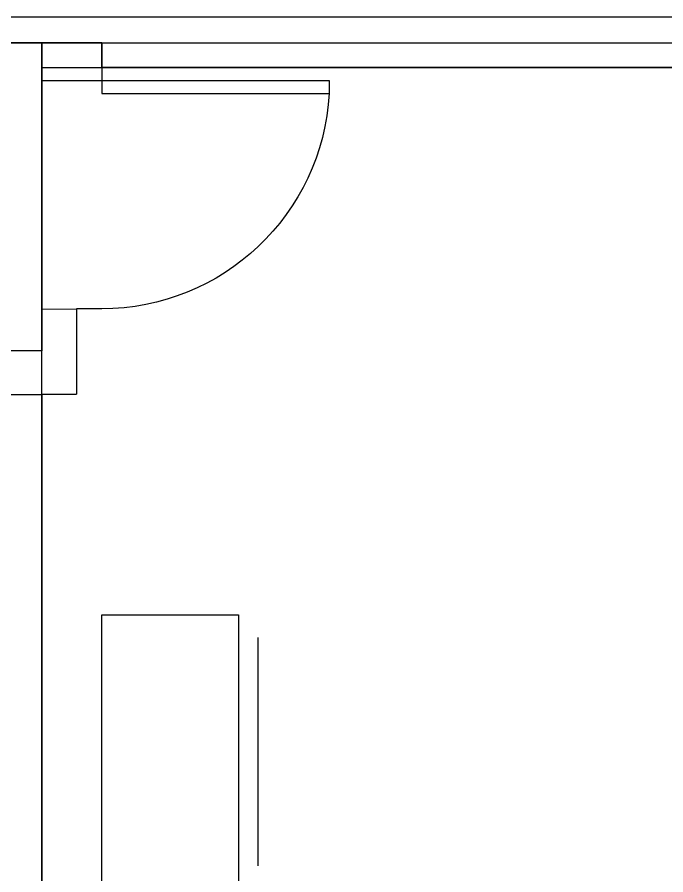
# Model space of a CAD drawing. Header units: inches. Extents: x 4 to 2210, y 3 to 2073.
# Drawn here: x 1014.1 to 1099.5, y 1952.1 to 2064.9 of the extents above; entities that cross this region are included whole.
import ezdxf

# ---------------------------------------------------------------- set-up
doc = ezdxf.new("R2010")
doc.units = ezdxf.units.IN
doc.header["$MEASUREMENT"] = 0
for name, color, linetype in [('Planon_construction', 253, 'Continuous'), ('Planon_floor', 1, 'Continuous'), ('Planon_space', 40, 'Continuous'), ('Planon_zone', 70, 'Continuous')]:
    doc.layers.add(name, color=color, linetype=linetype)

# ---------------------------------------------------------------- blocks, each defined once
blk = doc.blocks.new('1Front_1100_A-4_Data_Elec 07 26 18_RDI BASE$0$30DOOR')
for p, q in [((0, 0), (0, 4)), ((36, 0), (36, 4))]:
    blk.add_line(p, q)
blk.add_lwpolyline([(0, -36), (0, 0), (2, 0), (2, -36)], close=True)
blk.add_arc((0, 0), 36, 273.1847, 0)

msp = doc.modelspace()

# ---------------------------------------------------------------- linework, layer by layer
at = {"layer": 'Planon_construction'}
for p, q in [((2208.88, 2064.9), (11.81, 2064.9)), ((1025.19, 2058.28), (2208.88, 2058.28)), ((1043.19, 1985.65), (1043.19, 1985.65)), ((1045.81, 1953.28), (1045.81, 1983.28))]:
    msp.add_line(p, q, dxfattribs=at)
for points in [[(3.81, 2014.28), (15.19, 2014.28), (15.19, 2061.53), (2208.63, 2061.53), (1531.81, 2061.52)], [(1025.19, 2061.53), (1025.19, 2056.54), (1017.31, 2056.54), (1017.31, 2061.53)], [(1017.31, 2015.28), (1017.31, 2026.49), (1021.85, 2026.54)], [(1021.85, 2026.54), (1021.85, 2015.29)], [(929.81, 2015.28), (1017.31, 2015.28), (1017.31, 1697.28), (924.31, 1697.28), (924.31, 2013.28)], [(1021.85, 2015.29), (1017.31, 2015.28), (1021.85, 2015.29)]]:
    msp.add_lwpolyline(points, dxfattribs=at)
msp.add_lwpolyline([(1025.19, 1986.28), (1043.19, 1986.28), (1043.19, 1914.28), (1025.19, 1914.28)], close=True, dxfattribs=at)
at = {"layer": 'Planon_floor'}
msp.add_lwpolyline([(2204.28, 2058.28), (2204.28, 2058.28), (1025.19, 2058.28), (1025.19, 2061.53), (15.19, 2061.53), (15.19, 2014.28), (11.82, 2014.28), (11.82, 1895.4), (11.82, 1891.4), (8.9, 1891.4), (8.8, 634.98), (466.19, 8.08), (1746.89, 8.08), (2204.28, 634.98), (2204.28, 2058.28), (2204.28, 2058.28)], dxfattribs=at)
at = {"layer": 'Planon_space'}
msp.add_lwpolyline([(96.06, 2021.03), (87.57, 2021.03), (70.06, 2003.52), (70.06, 1955.72), (11.81, 1955.72), (11.81, 2014.28), (15.19, 2014.28), (15.19, 2061.53), (1017.31, 2061.53), (1017.31, 2021.03), (929.81, 2021.03), (929.81, 2037.28), (774.81, 2037.28), (774.81, 2021.03), (689.81, 2021.03), (689.81, 2037.28), (659.81, 2037.28), (659.81, 2021.03), (341.81, 2021.03), (341.81, 2037.28), (311.81, 2037.28), (311.81, 2021.03)], close=True, dxfattribs=at)
at = {"layer": 'Planon_zone'}
msp.add_lwpolyline([(1017.31, 2058.28), (1366.76, 2058.28), (1366.76, 1835.43), (1017.31, 1835.43)], close=True, dxfattribs=at)

# ---------------------------------------------------------------- block references
at = {"layer": 'Planon_construction', "xscale": -0.83333333000001, "yscale": 0.83333333000001, "zscale": 0.83333333, "rotation": 90}
msp.add_blockref('1Front_1100_A-4_Data_Elec 07 26 18_RDI BASE$0$30DOOR', (1025.19, 2056.54), dxfattribs=at)

doc.saveas('drawing.dxf')
